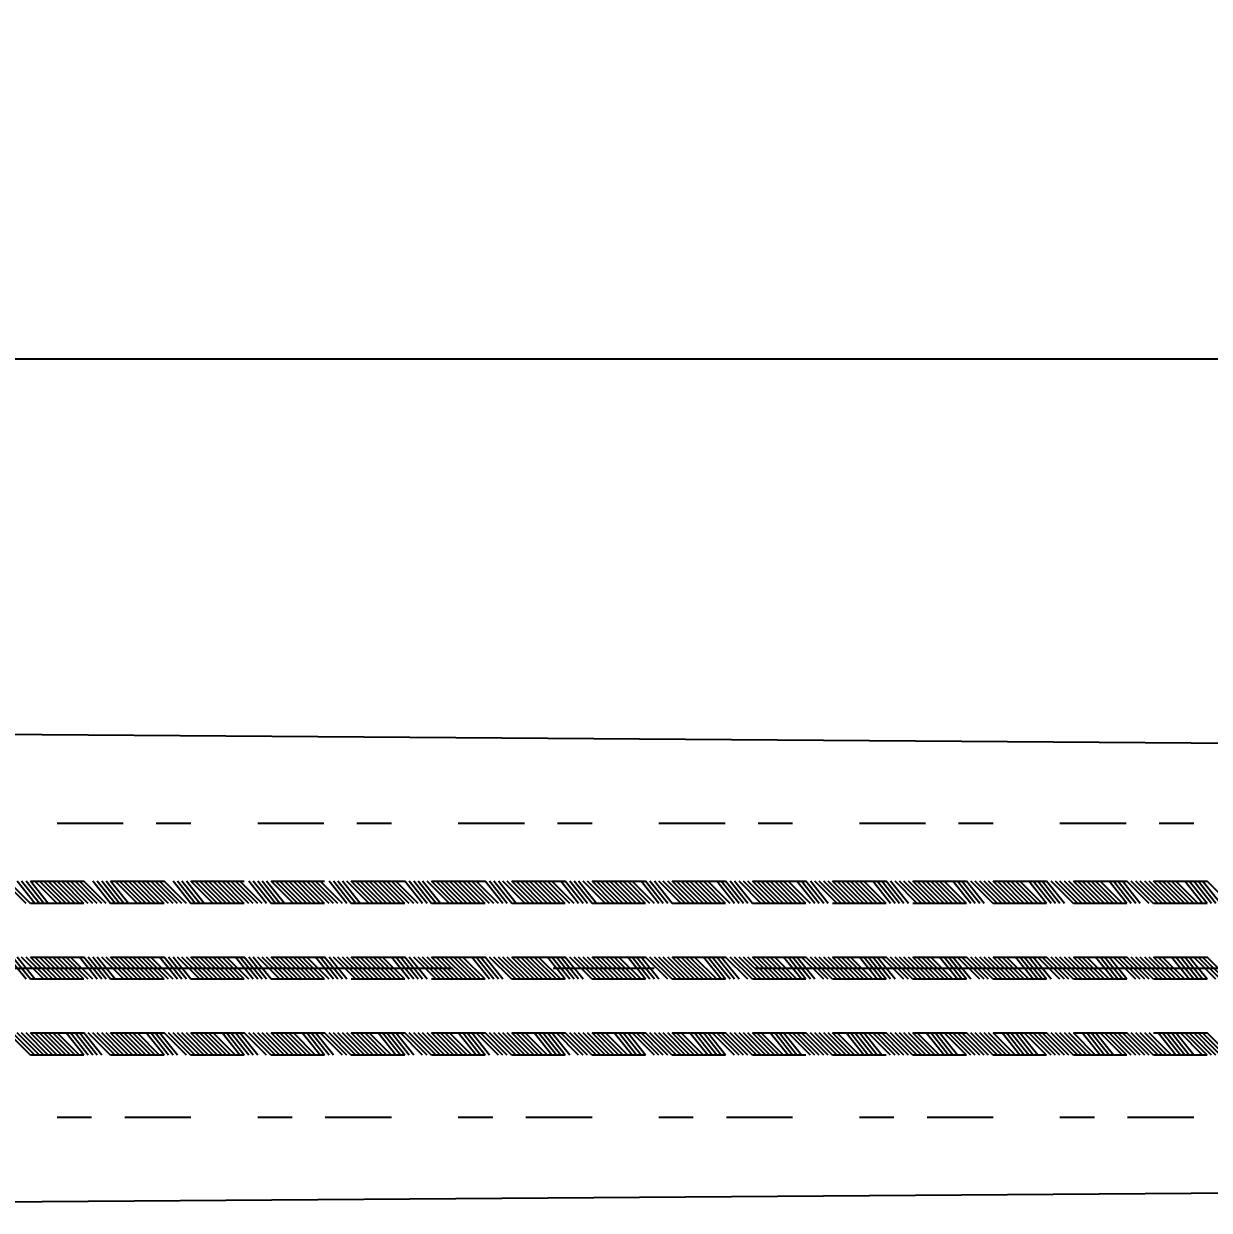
# Model space of a CAD drawing. Header units: millimetres. Extents: x 7018 to 13530, y 4187 to 5692.
# Drawn here: x 9940.31 to 9951.52, y 5208.81 to 5220.03 of the extents above; entities that cross this region are included whole.
import ezdxf

# ---------------------------------------------------------------- set-up
doc = ezdxf.new("R2010")
doc.units = ezdxf.units.MM
doc.linetypes.add('CENTER2', pattern=[28.575, 19.05, -3.175, 3.175, -3.175])
doc.linetypes.add('HIDDEN2', pattern=[0.1875, 0.125, -0.0625])
for name, color, linetype in [('Center Line', 2, 'CENTER2'), ('Dimension', 3, 'Continuous'), ('Hidden Line', 1, 'HIDDEN2')]:
    doc.layers.add(name, color=color, linetype=linetype)
doc.styles.get("Standard").update_dxf_attribs({"font": 'arial.ttf'})
doc.dimstyles.new('Standard$0', dxfattribs={"dimtxt": 2.3, "dimasz": 2, "dimexe": 1, "dimexo": 1, "dimgap": 1, "dimtad": 1, "dimdec": 1, "dimzin": 0, "dimdsep": 46, "dimtxsty": 'Standard', "dimcen": 0, "dimclrd": 4, "dimclre": 4, "dimclrt": 4, "dimadec": 1, "dimazin": 0, "dimtfac": 1, "dimtdec": 1, "dimtofl": 0, "dimtmove": 0, "dimatfit": 0, "dimfxl": 1, "dimtfillclr": 256, "dimtolj": 1, "dimtzin": 0, "dimlwd": -1, "dimlwe": -1, "dimarcsym": 1})

# ---------------------------------------------------------------- blocks, each defined once
blk = doc.blocks.new('*D2069')
at = {"layer": 'Defpoints', "color": 0, "transparency": 16777216}
for p in [(10077.711, 5216.858), (9928.786, 5213.351), (10077.711, 5213.351)]:
    blk.add_point(p, dxfattribs=at)
at = {"layer": 'Dimension', "color": 3, "transparency": 16777216}
for p, q in [((9928.786, 5213.601), (9928.786, 5217.108)), ((10077.711, 5213.601), (10077.711, 5217.108)), ((9930.786, 5216.858), (10075.711, 5216.858))]:
    blk.add_line(p, q, dxfattribs=at)
for points in [[(9930.786, 5217.191), (9930.786, 5216.525), (9928.786, 5216.858)], [(10075.711, 5217.191), (10075.711, 5216.525), (10077.711, 5216.858)]]:
    blk.add_solid(points, dxfattribs=at)
at = {"layer": 'Dimension', "transparency": 16777216, "insert": (10003.478, 5218.385), "char_height": 2.5, "attachment_point": 5}
blk.add_mtext('\\A1;149±2', dxfattribs=at)

msp = doc.modelspace()

# ---------------------------------------------------------------- linework, layer by layer
for p, q in [((9964.089, 5213.134), (9928.751, 5213.386)), ((9928.751, 5208.81), (9964.089, 5209.062))]:
    msp.add_line(p, q)
for points in [[(9940.334, 5211.709), (9940.123, 5211.919)], [(9940.376, 5211.709), (9940.165, 5211.919)], [(9940.418, 5211.709), (9940.249, 5211.919)], [(9940.46, 5211.709), (9940.291, 5211.919)], [(9940.502, 5211.709), (9940.334, 5211.919)], [(9940.544, 5211.709), (9940.376, 5211.919)], [(9940.376, 5211.919), (9940.881, 5211.919)], [(9940.628, 5211.709), (9940.418, 5211.919)], [(9940.671, 5211.709), (9940.46, 5211.919)], [(9940.713, 5211.709), (9940.502, 5211.919)], [(9940.755, 5211.709), (9940.544, 5211.919)], [(9940.797, 5211.709), (9940.586, 5211.919)], [(9940.839, 5211.709), (9940.628, 5211.919)], [(9940.881, 5211.709), (9940.671, 5211.919)], [(9940.923, 5211.709), (9940.713, 5211.919)], [(9940.965, 5211.709), (9940.755, 5211.919)], [(9941.007, 5211.709), (9940.797, 5211.919)], [(9941.05, 5211.709), (9940.839, 5211.919)], [(9941.092, 5211.709), (9940.881, 5211.919)], [(9941.134, 5211.709), (9940.965, 5211.919)], [(9941.176, 5211.709), (9941.007, 5211.919)], [(9941.218, 5211.709), (9941.05, 5211.919)], [(9941.26, 5211.709), (9941.092, 5211.919)], [(9941.302, 5211.709), (9941.134, 5211.919)], [(9941.134, 5211.919), (9941.639, 5211.919)], [(9941.387, 5211.709), (9941.176, 5211.919)], [(9941.429, 5211.709), (9941.218, 5211.919)], [(9941.471, 5211.709), (9941.26, 5211.919)], [(9941.513, 5211.709), (9941.302, 5211.919)], [(9941.555, 5211.709), (9941.344, 5211.919)], [(9941.597, 5211.709), (9941.387, 5211.919)], [(9941.639, 5211.709), (9941.429, 5211.919)], [(9941.681, 5211.709), (9941.471, 5211.919)], [(9941.724, 5211.709), (9941.513, 5211.919)], [(9941.766, 5211.709), (9941.555, 5211.919)], [(9941.808, 5211.709), (9941.597, 5211.919)], [(9941.85, 5211.709), (9941.639, 5211.919)], [(9941.892, 5211.709), (9941.724, 5211.919)], [(9941.934, 5211.709), (9941.766, 5211.919)], [(9941.976, 5211.709), (9941.808, 5211.919)], [(9942.018, 5211.709), (9941.85, 5211.919)], [(9942.103, 5211.709), (9941.892, 5211.919)], [(9941.892, 5211.919), (9942.397, 5211.919)], [(9942.145, 5211.709), (9941.934, 5211.919)], [(9942.187, 5211.709), (9941.976, 5211.919)], [(9942.229, 5211.709), (9942.018, 5211.919)], [(9942.271, 5211.709), (9942.06, 5211.919)], [(9942.313, 5211.709), (9942.103, 5211.919)], [(9942.355, 5211.709), (9942.145, 5211.919)], [(9942.397, 5211.709), (9942.187, 5211.919)], [(9942.44, 5211.709), (9942.229, 5211.919)], [(9942.482, 5211.709), (9942.271, 5211.919)], [(9942.524, 5211.709), (9942.313, 5211.919)], [(9942.566, 5211.709), (9942.355, 5211.919)], [(9942.608, 5211.709), (9942.44, 5211.919)], [(9942.65, 5211.709), (9942.482, 5211.919)], [(9942.692, 5211.709), (9942.524, 5211.919)], [(9942.734, 5211.709), (9942.566, 5211.919)], [(9942.777, 5211.709), (9942.608, 5211.919)], [(9942.861, 5211.709), (9942.65, 5211.919)], [(9942.65, 5211.919), (9943.156, 5211.919)], [(9942.903, 5211.709), (9942.692, 5211.919)], [(9942.945, 5211.709), (9942.734, 5211.919)], [(9942.987, 5211.709), (9942.777, 5211.919)], [(9943.029, 5211.709), (9942.819, 5211.919)], [(9943.071, 5211.709), (9942.861, 5211.919)], [(9943.113, 5211.709), (9942.903, 5211.919)], [(9943.156, 5211.709), (9942.945, 5211.919)], [(9943.198, 5211.709), (9942.987, 5211.919)], [(9943.24, 5211.709), (9943.029, 5211.919)], [(9943.282, 5211.709), (9943.071, 5211.919)], [(9943.324, 5211.709), (9943.113, 5211.919)], [(9943.366, 5211.709), (9943.198, 5211.919)], [(9943.408, 5211.709), (9943.24, 5211.919)], [(9943.45, 5211.709), (9943.282, 5211.919)], [(9943.493, 5211.709), (9943.324, 5211.919)], [(9943.577, 5211.709), (9943.366, 5211.919)], [(9943.619, 5211.709), (9943.408, 5211.919)], [(9943.408, 5211.919), (9943.914, 5211.919)], [(9943.661, 5211.709), (9943.45, 5211.919)], [(9943.703, 5211.709), (9943.493, 5211.919)], [(9943.745, 5211.709), (9943.535, 5211.919)], [(9943.787, 5211.709), (9943.577, 5211.919)], [(9943.83, 5211.709), (9943.619, 5211.919)], [(9943.872, 5211.709), (9943.661, 5211.919)], [(9943.914, 5211.709), (9943.703, 5211.919)], [(9943.956, 5211.709), (9943.745, 5211.919)], [(9943.998, 5211.709), (9943.787, 5211.919)], [(9944.04, 5211.709), (9943.83, 5211.919)], [(9944.082, 5211.709), (9943.914, 5211.919)], [(9944.124, 5211.709), (9943.956, 5211.919)], [(9944.166, 5211.709), (9943.998, 5211.919)], [(9944.209, 5211.709), (9944.04, 5211.919)], [(9944.251, 5211.709), (9944.082, 5211.919)], [(9944.335, 5211.709), (9944.124, 5211.919)], [(9944.377, 5211.709), (9944.166, 5211.919)], [(9944.166, 5211.919), (9944.672, 5211.919)], [(9944.419, 5211.709), (9944.209, 5211.919)], [(9944.461, 5211.709), (9944.251, 5211.919)], [(9944.503, 5211.709), (9944.293, 5211.919)], [(9944.546, 5211.709), (9944.335, 5211.919)], [(9944.588, 5211.709), (9944.377, 5211.919)], [(9944.63, 5211.709), (9944.419, 5211.919)], [(9944.672, 5211.709), (9944.461, 5211.919)], [(9944.714, 5211.709), (9944.503, 5211.919)], [(9944.756, 5211.709), (9944.546, 5211.919)], [(9944.798, 5211.709), (9944.588, 5211.919)], [(9944.84, 5211.709), (9944.672, 5211.919)], [(9944.882, 5211.709), (9944.714, 5211.919)], [(9944.925, 5211.709), (9944.756, 5211.919)], [(9944.967, 5211.709), (9944.798, 5211.919)], [(9945.051, 5211.709), (9944.84, 5211.919)], [(9945.093, 5211.709), (9944.882, 5211.919)], [(9945.135, 5211.709), (9944.925, 5211.919)], [(9944.925, 5211.919), (9945.43, 5211.919)], [(9945.177, 5211.709), (9944.967, 5211.919)], [(9945.219, 5211.709), (9945.009, 5211.919)], [(9945.262, 5211.709), (9945.051, 5211.919)], [(9945.304, 5211.709), (9945.093, 5211.919)], [(9945.346, 5211.709), (9945.135, 5211.919)], [(9945.388, 5211.709), (9945.177, 5211.919)], [(9945.43, 5211.709), (9945.219, 5211.919)], [(9945.472, 5211.709), (9945.262, 5211.919)], [(9945.514, 5211.709), (9945.304, 5211.919)], [(9945.556, 5211.709), (9945.388, 5211.919)], [(9945.599, 5211.709), (9945.43, 5211.919)], [(9945.641, 5211.709), (9945.472, 5211.919)], [(9945.683, 5211.709), (9945.514, 5211.919)], [(9945.725, 5211.709), (9945.556, 5211.919)], [(9945.809, 5211.709), (9945.599, 5211.919)], [(9945.851, 5211.709), (9945.641, 5211.919)], [(9945.893, 5211.709), (9945.683, 5211.919)], [(9945.683, 5211.919), (9946.188, 5211.919)], [(9945.935, 5211.709), (9945.725, 5211.919)], [(9945.978, 5211.709), (9945.767, 5211.919)], [(9946.02, 5211.709), (9945.809, 5211.919)], [(9946.062, 5211.709), (9945.851, 5211.919)], [(9946.104, 5211.709), (9945.893, 5211.919)], [(9946.146, 5211.709), (9945.935, 5211.919)], [(9946.188, 5211.709), (9945.978, 5211.919)], [(9946.23, 5211.709), (9946.02, 5211.919)], [(9946.272, 5211.709), (9946.062, 5211.919)], [(9946.315, 5211.709), (9946.146, 5211.919)], [(9946.357, 5211.709), (9946.188, 5211.919)], [(9946.399, 5211.709), (9946.23, 5211.919)], [(9946.441, 5211.709), (9946.272, 5211.919)], [(9946.525, 5211.709), (9946.315, 5211.919)], [(9946.567, 5211.709), (9946.357, 5211.919)], [(9946.609, 5211.709), (9946.399, 5211.919)], [(9946.652, 5211.709), (9946.441, 5211.919)], [(9946.441, 5211.919), (9946.946, 5211.919)], [(9946.694, 5211.709), (9946.483, 5211.919)], [(9946.736, 5211.709), (9946.525, 5211.919)], [(9946.778, 5211.709), (9946.567, 5211.919)], [(9946.82, 5211.709), (9946.609, 5211.919)], [(9946.862, 5211.709), (9946.652, 5211.919)], [(9946.904, 5211.709), (9946.694, 5211.919)], [(9946.946, 5211.709), (9946.736, 5211.919)], [(9946.988, 5211.709), (9946.778, 5211.919)], [(9947.031, 5211.709), (9946.862, 5211.919)], [(9947.073, 5211.709), (9946.904, 5211.919)], [(9947.115, 5211.709), (9946.946, 5211.919)], [(9947.157, 5211.709), (9946.988, 5211.919)], [(9947.199, 5211.709), (9947.031, 5211.919)], [(9947.283, 5211.709), (9947.073, 5211.919)], [(9947.325, 5211.709), (9947.115, 5211.919)], [(9947.368, 5211.709), (9947.157, 5211.919)], [(9947.41, 5211.709), (9947.199, 5211.919)], [(9947.199, 5211.919), (9947.704, 5211.919)], [(9947.452, 5211.709), (9947.241, 5211.919)], [(9947.494, 5211.709), (9947.283, 5211.919)], [(9947.536, 5211.709), (9947.325, 5211.919)], [(9947.578, 5211.709), (9947.368, 5211.919)], [(9947.62, 5211.709), (9947.41, 5211.919)], [(9947.662, 5211.709), (9947.452, 5211.919)], [(9947.704, 5211.709), (9947.494, 5211.919)], [(9947.747, 5211.709), (9947.536, 5211.919)], [(9947.789, 5211.709), (9947.62, 5211.919)], [(9947.831, 5211.709), (9947.662, 5211.919)], [(9947.873, 5211.709), (9947.704, 5211.919)], [(9947.915, 5211.709), (9947.747, 5211.919)], [(9947.999, 5211.709), (9947.789, 5211.919)], [(9948.041, 5211.709), (9947.831, 5211.919)], [(9948.084, 5211.709), (9947.873, 5211.919)], [(9948.126, 5211.709), (9947.915, 5211.919)], [(9948.168, 5211.709), (9947.957, 5211.919)], [(9947.957, 5211.919), (9948.463, 5211.919)], [(9948.21, 5211.709), (9947.999, 5211.919)], [(9948.252, 5211.709), (9948.041, 5211.919)], [(9948.294, 5211.709), (9948.084, 5211.919)], [(9948.336, 5211.709), (9948.126, 5211.919)], [(9948.378, 5211.709), (9948.168, 5211.919)], [(9948.421, 5211.709), (9948.21, 5211.919)], [(9948.463, 5211.709), (9948.252, 5211.919)], [(9948.505, 5211.709), (9948.336, 5211.919)], [(9948.547, 5211.709), (9948.378, 5211.919)], [(9948.589, 5211.709), (9948.421, 5211.919)], [(9948.631, 5211.709), (9948.463, 5211.919)], [(9948.673, 5211.709), (9948.505, 5211.919)], [(9948.757, 5211.709), (9948.547, 5211.919)], [(9948.8, 5211.709), (9948.589, 5211.919)], [(9948.842, 5211.709), (9948.631, 5211.919)], [(9948.884, 5211.709), (9948.673, 5211.919)], [(9948.926, 5211.709), (9948.715, 5211.919)], [(9948.715, 5211.919), (9949.221, 5211.919)], [(9948.968, 5211.709), (9948.757, 5211.919)], [(9949.01, 5211.709), (9948.8, 5211.919)], [(9949.052, 5211.709), (9948.842, 5211.919)], [(9949.094, 5211.709), (9948.884, 5211.919)], [(9949.137, 5211.709), (9948.926, 5211.919)], [(9949.179, 5211.709), (9948.968, 5211.919)], [(9949.221, 5211.709), (9949.01, 5211.919)], [(9949.263, 5211.709), (9949.094, 5211.919)], [(9949.305, 5211.709), (9949.137, 5211.919)], [(9949.347, 5211.709), (9949.179, 5211.919)], [(9949.389, 5211.709), (9949.221, 5211.919)], [(9949.474, 5211.709), (9949.263, 5211.919)], [(9949.516, 5211.709), (9949.305, 5211.919)], [(9949.558, 5211.709), (9949.347, 5211.919)], [(9949.6, 5211.709), (9949.389, 5211.919)], [(9949.642, 5211.709), (9949.431, 5211.919)], [(9949.684, 5211.709), (9949.474, 5211.919)], [(9949.474, 5211.919), (9949.979, 5211.919)], [(9949.726, 5211.709), (9949.516, 5211.919)], [(9949.768, 5211.709), (9949.558, 5211.919)], [(9949.81, 5211.709), (9949.6, 5211.919)], [(9949.853, 5211.709), (9949.642, 5211.919)], [(9949.895, 5211.709), (9949.684, 5211.919)], [(9949.937, 5211.709), (9949.726, 5211.919)], [(9949.979, 5211.709), (9949.81, 5211.919)], [(9950.021, 5211.709), (9949.853, 5211.919)], [(9950.063, 5211.709), (9949.895, 5211.919)], [(9950.105, 5211.709), (9949.937, 5211.919)], [(9950.147, 5211.709), (9949.979, 5211.919)], [(9950.232, 5211.709), (9950.021, 5211.919)], [(9950.274, 5211.709), (9950.063, 5211.919)], [(9950.316, 5211.709), (9950.105, 5211.919)], [(9950.358, 5211.709), (9950.147, 5211.919)], [(9950.4, 5211.709), (9950.19, 5211.919)], [(9950.442, 5211.709), (9950.232, 5211.919)], [(9950.232, 5211.919), (9950.737, 5211.919)], [(9950.484, 5211.709), (9950.274, 5211.919)], [(9950.527, 5211.709), (9950.316, 5211.919)], [(9950.569, 5211.709), (9950.358, 5211.919)], [(9950.611, 5211.709), (9950.4, 5211.919)], [(9950.653, 5211.709), (9950.442, 5211.919)], [(9950.695, 5211.709), (9950.484, 5211.919)], [(9950.737, 5211.709), (9950.569, 5211.919)], [(9950.779, 5211.709), (9950.611, 5211.919)], [(9950.821, 5211.709), (9950.653, 5211.919)], [(9950.863, 5211.709), (9950.695, 5211.919)], [(9950.948, 5211.709), (9950.737, 5211.919)], [(9950.99, 5211.709), (9950.779, 5211.919)], [(9951.032, 5211.709), (9950.821, 5211.919)], [(9951.074, 5211.709), (9950.863, 5211.919)], [(9951.116, 5211.709), (9950.906, 5211.919)], [(9951.158, 5211.709), (9950.948, 5211.919)], [(9951.2, 5211.709), (9950.99, 5211.919)], [(9950.99, 5211.919), (9951.495, 5211.919)], [(9951.243, 5211.709), (9951.032, 5211.919)], [(9951.285, 5211.709), (9951.074, 5211.919)], [(9951.327, 5211.709), (9951.116, 5211.919)], [(9951.369, 5211.709), (9951.158, 5211.919)], [(9951.411, 5211.709), (9951.2, 5211.919)], [(9951.453, 5211.709), (9951.285, 5211.919)], [(9951.495, 5211.709), (9951.327, 5211.919)], [(9951.537, 5211.709), (9951.369, 5211.919)], [(9951.579, 5211.709), (9951.411, 5211.919)], [(9951.622, 5211.709), (9951.453, 5211.919)], [(9951.706, 5211.709), (9951.495, 5211.919)], [(9940.881, 5211.709), (9940.376, 5211.709)], [(9941.639, 5211.709), (9941.134, 5211.709)], [(9942.397, 5211.709), (9941.892, 5211.709)], [(9943.156, 5211.709), (9942.65, 5211.709)], [(9943.914, 5211.709), (9943.408, 5211.709)], [(9944.672, 5211.709), (9944.166, 5211.709)], [(9945.43, 5211.709), (9944.925, 5211.709)], [(9946.188, 5211.709), (9945.683, 5211.709)], [(9946.946, 5211.709), (9946.441, 5211.709)], [(9947.704, 5211.709), (9947.199, 5211.709)], [(9948.463, 5211.709), (9947.957, 5211.709)], [(9949.221, 5211.709), (9948.715, 5211.709)], [(9949.979, 5211.709), (9949.474, 5211.709)], [(9950.737, 5211.709), (9950.232, 5211.709)], [(9951.495, 5211.709), (9950.99, 5211.709)], [(9940.334, 5210.993), (9940.165, 5211.203)], [(9940.376, 5210.993), (9940.207, 5211.203)], [(9940.418, 5210.993), (9940.249, 5211.203)], [(9940.502, 5210.993), (9940.291, 5211.203)], [(9940.544, 5210.993), (9940.334, 5211.203)], [(9940.586, 5210.993), (9940.376, 5211.203)], [(9940.376, 5211.203), (9940.881, 5211.203)], [(9940.628, 5210.993), (9940.418, 5211.203)], [(9940.671, 5210.993), (9940.46, 5211.203)], [(9940.713, 5210.993), (9940.502, 5211.203)], [(9940.755, 5210.993), (9940.544, 5211.203)], [(9940.797, 5210.993), (9940.586, 5211.203)], [(9940.839, 5210.993), (9940.628, 5211.203)], [(9940.881, 5210.993), (9940.671, 5211.203)], [(9940.923, 5210.993), (9940.713, 5211.203)], [(9940.965, 5210.993), (9940.755, 5211.203)], [(9941.007, 5210.993), (9940.839, 5211.203)], [(9941.05, 5210.993), (9940.881, 5211.203)], [(9941.092, 5210.993), (9940.923, 5211.203)], [(9941.134, 5210.993), (9940.965, 5211.203)], [(9941.176, 5210.993), (9941.007, 5211.203)], [(9941.26, 5210.993), (9941.05, 5211.203)], [(9941.302, 5210.993), (9941.092, 5211.203)], [(9941.344, 5210.993), (9941.134, 5211.203)], [(9941.134, 5211.203), (9941.639, 5211.203)], [(9941.387, 5210.993), (9941.176, 5211.203)], [(9941.429, 5210.993), (9941.218, 5211.203)], [(9941.471, 5210.993), (9941.26, 5211.203)], [(9941.513, 5210.993), (9941.302, 5211.203)], [(9941.555, 5210.993), (9941.344, 5211.203)], [(9941.597, 5210.993), (9941.387, 5211.203)], [(9941.639, 5210.993), (9941.429, 5211.203)], [(9941.681, 5210.993), (9941.471, 5211.203)], [(9941.724, 5210.993), (9941.513, 5211.203)], [(9941.766, 5210.993), (9941.597, 5211.203)], [(9941.808, 5210.993), (9941.639, 5211.203)], [(9941.85, 5210.993), (9941.681, 5211.203)], [(9941.892, 5210.993), (9941.724, 5211.203)], [(9941.976, 5210.993), (9941.766, 5211.203)], [(9942.018, 5210.993), (9941.808, 5211.203)], [(9942.06, 5210.993), (9941.85, 5211.203)], [(9942.103, 5210.993), (9941.892, 5211.203)], [(9941.892, 5211.203), (9942.397, 5211.203)], [(9942.145, 5210.993), (9941.934, 5211.203)], [(9942.187, 5210.993), (9941.976, 5211.203)], [(9942.229, 5210.993), (9942.018, 5211.203)], [(9942.271, 5210.993), (9942.06, 5211.203)], [(9942.313, 5210.993), (9942.103, 5211.203)], [(9942.355, 5210.993), (9942.145, 5211.203)], [(9942.397, 5210.993), (9942.187, 5211.203)], [(9942.44, 5210.993), (9942.229, 5211.203)], [(9942.482, 5210.993), (9942.313, 5211.203)], [(9942.524, 5210.993), (9942.355, 5211.203)], [(9942.566, 5210.993), (9942.397, 5211.203)], [(9942.608, 5210.993), (9942.44, 5211.203)], [(9942.65, 5210.993), (9942.482, 5211.203)], [(9942.734, 5210.993), (9942.524, 5211.203)], [(9942.777, 5210.993), (9942.566, 5211.203)], [(9942.819, 5210.993), (9942.608, 5211.203)], [(9942.861, 5210.993), (9942.65, 5211.203)], [(9942.65, 5211.203), (9943.156, 5211.203)], [(9942.903, 5210.993), (9942.692, 5211.203)], [(9942.945, 5210.993), (9942.734, 5211.203)], [(9942.987, 5210.993), (9942.777, 5211.203)], [(9943.029, 5210.993), (9942.819, 5211.203)], [(9943.071, 5210.993), (9942.861, 5211.203)], [(9943.113, 5210.993), (9942.903, 5211.203)], [(9943.156, 5210.993), (9942.945, 5211.203)], [(9943.198, 5210.993), (9942.987, 5211.203)], [(9943.24, 5210.993), (9943.071, 5211.203)], [(9943.282, 5210.993), (9943.113, 5211.203)], [(9943.324, 5210.993), (9943.156, 5211.203)], [(9943.366, 5210.993), (9943.198, 5211.203)], [(9943.45, 5210.993), (9943.24, 5211.203)], [(9943.493, 5210.993), (9943.282, 5211.203)], [(9943.535, 5210.993), (9943.324, 5211.203)], [(9943.577, 5210.993), (9943.366, 5211.203)], [(9943.619, 5210.993), (9943.408, 5211.203)], [(9943.408, 5211.203), (9943.914, 5211.203)], [(9943.661, 5210.993), (9943.45, 5211.203)], [(9943.703, 5210.993), (9943.493, 5211.203)], [(9943.745, 5210.993), (9943.535, 5211.203)], [(9943.787, 5210.993), (9943.577, 5211.203)], [(9943.83, 5210.993), (9943.619, 5211.203)], [(9943.872, 5210.993), (9943.661, 5211.203)], [(9943.914, 5210.993), (9943.703, 5211.203)], [(9943.956, 5210.993), (9943.787, 5211.203)], [(9943.998, 5210.993), (9943.83, 5211.203)], [(9944.04, 5210.993), (9943.872, 5211.203)], [(9944.082, 5210.993), (9943.914, 5211.203)], [(9944.124, 5210.993), (9943.956, 5211.203)], [(9944.209, 5210.993), (9943.998, 5211.203)], [(9944.251, 5210.993), (9944.04, 5211.203)], [(9944.293, 5210.993), (9944.082, 5211.203)], [(9944.335, 5210.993), (9944.124, 5211.203)], [(9944.377, 5210.993), (9944.166, 5211.203)], [(9944.166, 5211.203), (9944.672, 5211.203)], [(9944.419, 5210.993), (9944.209, 5211.203)], [(9944.461, 5210.993), (9944.251, 5211.203)], [(9944.503, 5210.993), (9944.293, 5211.203)], [(9944.546, 5210.993), (9944.335, 5211.203)], [(9944.588, 5210.993), (9944.377, 5211.203)], [(9944.63, 5210.993), (9944.419, 5211.203)], [(9944.672, 5210.993), (9944.461, 5211.203)], [(9944.714, 5210.993), (9944.546, 5211.203)], [(9944.756, 5210.993), (9944.588, 5211.203)], [(9944.798, 5210.993), (9944.63, 5211.203)], [(9944.84, 5210.993), (9944.672, 5211.203)], [(9944.925, 5210.993), (9944.714, 5211.203)], [(9944.967, 5210.993), (9944.756, 5211.203)], [(9945.009, 5210.993), (9944.798, 5211.203)], [(9945.051, 5210.993), (9944.84, 5211.203)], [(9945.093, 5210.993), (9944.882, 5211.203)], [(9945.135, 5210.993), (9944.925, 5211.203)], [(9944.925, 5211.203), (9945.43, 5211.203)], [(9945.177, 5210.993), (9944.967, 5211.203)], [(9945.219, 5210.993), (9945.009, 5211.203)], [(9945.262, 5210.993), (9945.051, 5211.203)], [(9945.304, 5210.993), (9945.093, 5211.203)], [(9945.346, 5210.993), (9945.135, 5211.203)], [(9945.388, 5210.993), (9945.177, 5211.203)], [(9945.43, 5210.993), (9945.262, 5211.203)], [(9945.472, 5210.993), (9945.304, 5211.203)], [(9945.514, 5210.993), (9945.346, 5211.203)], [(9945.556, 5210.993), (9945.388, 5211.203)], [(9945.599, 5210.993), (9945.43, 5211.203)], [(9945.683, 5210.993), (9945.472, 5211.203)], [(9945.725, 5210.993), (9945.514, 5211.203)], [(9945.767, 5210.993), (9945.556, 5211.203)], [(9945.809, 5210.993), (9945.599, 5211.203)], [(9945.851, 5210.993), (9945.641, 5211.203)], [(9945.893, 5210.993), (9945.683, 5211.203)], [(9945.683, 5211.203), (9946.188, 5211.203)], [(9945.935, 5210.993), (9945.725, 5211.203)], [(9945.978, 5210.993), (9945.767, 5211.203)], [(9946.02, 5210.993), (9945.809, 5211.203)], [(9946.062, 5210.993), (9945.851, 5211.203)], [(9946.104, 5210.993), (9945.893, 5211.203)], [(9946.146, 5210.993), (9945.935, 5211.203)], [(9946.188, 5210.993), (9946.02, 5211.203)], [(9946.23, 5210.993), (9946.062, 5211.203)], [(9946.272, 5210.993), (9946.104, 5211.203)], [(9946.315, 5210.993), (9946.146, 5211.203)], [(9946.399, 5210.993), (9946.188, 5211.203)], [(9946.441, 5210.993), (9946.23, 5211.203)], [(9946.483, 5210.993), (9946.272, 5211.203)], [(9946.525, 5210.993), (9946.315, 5211.203)], [(9946.567, 5210.993), (9946.357, 5211.203)], [(9946.609, 5210.993), (9946.399, 5211.203)], [(9946.652, 5210.993), (9946.441, 5211.203)], [(9946.441, 5211.203), (9946.946, 5211.203)], [(9946.694, 5210.993), (9946.483, 5211.203)], [(9946.736, 5210.993), (9946.525, 5211.203)], [(9946.778, 5210.993), (9946.567, 5211.203)], [(9946.82, 5210.993), (9946.609, 5211.203)], [(9946.862, 5210.993), (9946.652, 5211.203)], [(9946.904, 5210.993), (9946.736, 5211.203)], [(9946.946, 5210.993), (9946.778, 5211.203)], [(9946.988, 5210.993), (9946.82, 5211.203)], [(9947.031, 5210.993), (9946.862, 5211.203)], [(9947.073, 5210.993), (9946.904, 5211.203)], [(9947.157, 5210.993), (9946.946, 5211.203)], [(9947.199, 5210.993), (9946.988, 5211.203)], [(9947.241, 5210.993), (9947.031, 5211.203)], [(9947.283, 5210.993), (9947.073, 5211.203)], [(9947.325, 5210.993), (9947.115, 5211.203)], [(9947.368, 5210.993), (9947.157, 5211.203)], [(9947.41, 5210.993), (9947.199, 5211.203)], [(9947.199, 5211.203), (9947.704, 5211.203)], [(9947.452, 5210.993), (9947.241, 5211.203)], [(9947.494, 5210.993), (9947.283, 5211.203)], [(9947.536, 5210.993), (9947.325, 5211.203)], [(9947.578, 5210.993), (9947.368, 5211.203)], [(9947.62, 5210.993), (9947.41, 5211.203)], [(9947.662, 5210.993), (9947.494, 5211.203)], [(9947.704, 5210.993), (9947.536, 5211.203)], [(9947.747, 5210.993), (9947.578, 5211.203)], [(9947.789, 5210.993), (9947.62, 5211.203)], [(9947.873, 5210.993), (9947.662, 5211.203)], [(9947.915, 5210.993), (9947.704, 5211.203)], [(9947.957, 5210.993), (9947.747, 5211.203)], [(9947.999, 5210.993), (9947.789, 5211.203)], [(9948.041, 5210.993), (9947.831, 5211.203)], [(9948.084, 5210.993), (9947.873, 5211.203)], [(9948.126, 5210.993), (9947.915, 5211.203)], [(9948.168, 5210.993), (9947.957, 5211.203)], [(9947.957, 5211.203), (9948.463, 5211.203)], [(9948.21, 5210.993), (9947.999, 5211.203)], [(9948.252, 5210.993), (9948.041, 5211.203)], [(9948.294, 5210.993), (9948.084, 5211.203)], [(9948.336, 5210.993), (9948.126, 5211.203)], [(9948.378, 5210.993), (9948.21, 5211.203)], [(9948.421, 5210.993), (9948.252, 5211.203)], [(9948.463, 5210.993), (9948.294, 5211.203)], [(9948.505, 5210.993), (9948.336, 5211.203)], [(9948.547, 5210.993), (9948.378, 5211.203)], [(9948.631, 5210.993), (9948.421, 5211.203)], [(9948.673, 5210.993), (9948.463, 5211.203)], [(9948.715, 5210.993), (9948.505, 5211.203)], [(9948.757, 5210.993), (9948.547, 5211.203)], [(9948.8, 5210.993), (9948.589, 5211.203)], [(9948.842, 5210.993), (9948.631, 5211.203)], [(9948.884, 5210.993), (9948.673, 5211.203)], [(9948.926, 5210.993), (9948.715, 5211.203)], [(9948.715, 5211.203), (9949.221, 5211.203)], [(9948.968, 5210.993), (9948.757, 5211.203)], [(9949.01, 5210.993), (9948.8, 5211.203)], [(9949.052, 5210.993), (9948.842, 5211.203)], [(9949.094, 5210.993), (9948.884, 5211.203)], [(9949.137, 5210.993), (9948.968, 5211.203)], [(9949.179, 5210.993), (9949.01, 5211.203)], [(9949.221, 5210.993), (9949.052, 5211.203)], [(9949.263, 5210.993), (9949.094, 5211.203)], [(9949.347, 5210.993), (9949.137, 5211.203)], [(9949.389, 5210.993), (9949.179, 5211.203)], [(9949.431, 5210.993), (9949.221, 5211.203)], [(9949.474, 5210.993), (9949.263, 5211.203)], [(9949.516, 5210.993), (9949.305, 5211.203)], [(9949.558, 5210.993), (9949.347, 5211.203)], [(9949.6, 5210.993), (9949.389, 5211.203)], [(9949.642, 5210.993), (9949.431, 5211.203)], [(9949.684, 5210.993), (9949.474, 5211.203)], [(9949.474, 5211.203), (9949.979, 5211.203)], [(9949.726, 5210.993), (9949.516, 5211.203)], [(9949.768, 5210.993), (9949.558, 5211.203)], [(9949.81, 5210.993), (9949.6, 5211.203)], [(9949.853, 5210.993), (9949.684, 5211.203)], [(9949.895, 5210.993), (9949.726, 5211.203)], [(9949.937, 5210.993), (9949.768, 5211.203)], [(9949.979, 5210.993), (9949.81, 5211.203)], [(9950.021, 5210.993), (9949.853, 5211.203)], [(9950.105, 5210.993), (9949.895, 5211.203)], [(9950.147, 5210.993), (9949.937, 5211.203)], [(9950.19, 5210.993), (9949.979, 5211.203)], [(9950.232, 5210.993), (9950.021, 5211.203)], [(9950.274, 5210.993), (9950.063, 5211.203)], [(9950.316, 5210.993), (9950.105, 5211.203)], [(9950.358, 5210.993), (9950.147, 5211.203)], [(9950.4, 5210.993), (9950.19, 5211.203)], [(9950.442, 5210.993), (9950.232, 5211.203)], [(9950.232, 5211.203), (9950.737, 5211.203)], [(9950.484, 5210.993), (9950.274, 5211.203)], [(9950.527, 5210.993), (9950.316, 5211.203)], [(9950.569, 5210.993), (9950.358, 5211.203)], [(9950.611, 5210.993), (9950.442, 5211.203)], [(9950.653, 5210.993), (9950.484, 5211.203)], [(9950.695, 5210.993), (9950.527, 5211.203)], [(9950.737, 5210.993), (9950.569, 5211.203)], [(9950.821, 5210.993), (9950.611, 5211.203)], [(9950.863, 5210.993), (9950.653, 5211.203)], [(9950.906, 5210.993), (9950.695, 5211.203)], [(9950.948, 5210.993), (9950.737, 5211.203)], [(9950.99, 5210.993), (9950.779, 5211.203)], [(9951.032, 5210.993), (9950.821, 5211.203)], [(9951.074, 5210.993), (9950.863, 5211.203)], [(9951.116, 5210.993), (9950.906, 5211.203)], [(9951.158, 5210.993), (9950.948, 5211.203)], [(9951.2, 5210.993), (9950.99, 5211.203)], [(9950.99, 5211.203), (9951.495, 5211.203)], [(9951.243, 5210.993), (9951.032, 5211.203)], [(9951.285, 5210.993), (9951.074, 5211.203)], [(9951.327, 5210.993), (9951.158, 5211.203)], [(9951.369, 5210.993), (9951.2, 5211.203)], [(9951.411, 5210.993), (9951.243, 5211.203)], [(9951.453, 5210.993), (9951.285, 5211.203)], [(9951.495, 5210.993), (9951.327, 5211.203)], [(9951.579, 5210.993), (9951.369, 5211.203)], [(9951.622, 5210.993), (9951.411, 5211.203)], [(9951.664, 5210.993), (9951.453, 5211.203)], [(9951.706, 5210.993), (9951.495, 5211.203)], [(9940.881, 5210.993), (9940.376, 5210.993)], [(9941.639, 5210.993), (9941.134, 5210.993)], [(9942.397, 5210.993), (9941.892, 5210.993)], [(9943.156, 5210.993), (9942.65, 5210.993)], [(9943.914, 5210.993), (9943.408, 5210.993)], [(9944.672, 5210.993), (9944.166, 5210.993)], [(9945.43, 5210.993), (9944.925, 5210.993)], [(9946.188, 5210.993), (9945.683, 5210.993)], [(9946.946, 5210.993), (9946.441, 5210.993)], [(9947.704, 5210.993), (9947.199, 5210.993)], [(9948.463, 5210.993), (9947.957, 5210.993)], [(9949.221, 5210.993), (9948.715, 5210.993)], [(9949.979, 5210.993), (9949.474, 5210.993)], [(9950.737, 5210.993), (9950.232, 5210.993)], [(9951.495, 5210.993), (9950.99, 5210.993)], [(9940.376, 5210.277), (9940.165, 5210.487)], [(9940.418, 5210.277), (9940.207, 5210.487)], [(9940.46, 5210.277), (9940.249, 5210.487)], [(9940.502, 5210.277), (9940.291, 5210.487)], [(9940.544, 5210.277), (9940.334, 5210.487)], [(9940.586, 5210.277), (9940.376, 5210.487)], [(9940.376, 5210.487), (9940.881, 5210.487)], [(9940.628, 5210.277), (9940.418, 5210.487)], [(9940.671, 5210.277), (9940.46, 5210.487)], [(9940.713, 5210.277), (9940.502, 5210.487)], [(9940.755, 5210.277), (9940.544, 5210.487)], [(9940.797, 5210.277), (9940.586, 5210.487)], [(9940.839, 5210.277), (9940.628, 5210.487)], [(9940.881, 5210.277), (9940.713, 5210.487)], [(9940.923, 5210.277), (9940.755, 5210.487)], [(9940.965, 5210.277), (9940.797, 5210.487)], [(9941.007, 5210.277), (9940.839, 5210.487)], [(9941.05, 5210.277), (9940.881, 5210.487)], [(9941.134, 5210.277), (9940.923, 5210.487)], [(9941.176, 5210.277), (9940.965, 5210.487)], [(9941.218, 5210.277), (9941.007, 5210.487)], [(9941.26, 5210.277), (9941.05, 5210.487)], [(9941.302, 5210.277), (9941.092, 5210.487)], [(9941.344, 5210.277), (9941.134, 5210.487)], [(9941.134, 5210.487), (9941.639, 5210.487)], [(9941.387, 5210.277), (9941.176, 5210.487)], [(9941.429, 5210.277), (9941.218, 5210.487)], [(9941.471, 5210.277), (9941.26, 5210.487)], [(9941.513, 5210.277), (9941.302, 5210.487)], [(9941.555, 5210.277), (9941.344, 5210.487)], [(9941.597, 5210.277), (9941.387, 5210.487)], [(9941.639, 5210.277), (9941.471, 5210.487)], [(9941.681, 5210.277), (9941.513, 5210.487)], [(9941.724, 5210.277), (9941.555, 5210.487)], [(9941.766, 5210.277), (9941.597, 5210.487)], [(9941.85, 5210.277), (9941.639, 5210.487)], [(9941.892, 5210.277), (9941.681, 5210.487)], [(9941.934, 5210.277), (9941.724, 5210.487)], [(9941.976, 5210.277), (9941.766, 5210.487)], [(9942.018, 5210.277), (9941.808, 5210.487)], [(9942.06, 5210.277), (9941.85, 5210.487)], [(9942.103, 5210.277), (9941.892, 5210.487)], [(9941.892, 5210.487), (9942.397, 5210.487)], [(9942.145, 5210.277), (9941.934, 5210.487)], [(9942.187, 5210.277), (9941.976, 5210.487)], [(9942.229, 5210.277), (9942.018, 5210.487)], [(9942.271, 5210.277), (9942.06, 5210.487)], [(9942.313, 5210.277), (9942.103, 5210.487)], [(9942.355, 5210.277), (9942.187, 5210.487)], [(9942.397, 5210.277), (9942.229, 5210.487)], [(9942.44, 5210.277), (9942.271, 5210.487)], [(9942.482, 5210.277), (9942.313, 5210.487)], [(9942.524, 5210.277), (9942.355, 5210.487)], [(9942.608, 5210.277), (9942.397, 5210.487)], [(9942.65, 5210.277), (9942.44, 5210.487)], [(9942.692, 5210.277), (9942.482, 5210.487)], [(9942.734, 5210.277), (9942.524, 5210.487)], [(9942.777, 5210.277), (9942.566, 5210.487)], [(9942.819, 5210.277), (9942.608, 5210.487)], [(9942.861, 5210.277), (9942.65, 5210.487)], [(9942.65, 5210.487), (9943.156, 5210.487)], [(9942.903, 5210.277), (9942.692, 5210.487)], [(9942.945, 5210.277), (9942.734, 5210.487)], [(9942.987, 5210.277), (9942.777, 5210.487)], [(9943.029, 5210.277), (9942.819, 5210.487)], [(9943.071, 5210.277), (9942.861, 5210.487)], [(9943.113, 5210.277), (9942.945, 5210.487)], [(9943.156, 5210.277), (9942.987, 5210.487)], [(9943.198, 5210.277), (9943.029, 5210.487)], [(9943.24, 5210.277), (9943.071, 5210.487)], [(9943.324, 5210.277), (9943.113, 5210.487)], [(9943.366, 5210.277), (9943.156, 5210.487)], [(9943.408, 5210.277), (9943.198, 5210.487)], [(9943.45, 5210.277), (9943.24, 5210.487)], [(9943.493, 5210.277), (9943.282, 5210.487)], [(9943.535, 5210.277), (9943.324, 5210.487)], [(9943.577, 5210.277), (9943.366, 5210.487)], [(9943.619, 5210.277), (9943.408, 5210.487)], [(9943.408, 5210.487), (9943.914, 5210.487)], [(9943.661, 5210.277), (9943.45, 5210.487)], [(9943.703, 5210.277), (9943.493, 5210.487)], [(9943.745, 5210.277), (9943.535, 5210.487)], [(9943.787, 5210.277), (9943.577, 5210.487)], [(9943.83, 5210.277), (9943.661, 5210.487)], [(9943.872, 5210.277), (9943.703, 5210.487)], [(9943.914, 5210.277), (9943.745, 5210.487)], [(9943.956, 5210.277), (9943.787, 5210.487)], [(9943.998, 5210.277), (9943.83, 5210.487)], [(9944.082, 5210.277), (9943.872, 5210.487)], [(9944.124, 5210.277), (9943.914, 5210.487)], [(9944.166, 5210.277), (9943.956, 5210.487)], [(9944.209, 5210.277), (9943.998, 5210.487)], [(9944.251, 5210.277), (9944.04, 5210.487)], [(9944.293, 5210.277), (9944.082, 5210.487)], [(9944.335, 5210.277), (9944.124, 5210.487)], [(9944.377, 5210.277), (9944.166, 5210.487)], [(9944.166, 5210.487), (9944.672, 5210.487)], [(9944.419, 5210.277), (9944.209, 5210.487)], [(9944.461, 5210.277), (9944.251, 5210.487)], [(9944.503, 5210.277), (9944.293, 5210.487)], [(9944.546, 5210.277), (9944.335, 5210.487)], [(9944.588, 5210.277), (9944.419, 5210.487)], [(9944.63, 5210.277), (9944.461, 5210.487)], [(9944.672, 5210.277), (9944.503, 5210.487)], [(9944.714, 5210.277), (9944.546, 5210.487)], [(9944.798, 5210.277), (9944.588, 5210.487)], [(9944.84, 5210.277), (9944.63, 5210.487)], [(9944.882, 5210.277), (9944.672, 5210.487)], [(9944.925, 5210.277), (9944.714, 5210.487)], [(9944.967, 5210.277), (9944.756, 5210.487)], [(9945.009, 5210.277), (9944.798, 5210.487)], [(9945.051, 5210.277), (9944.84, 5210.487)], [(9945.093, 5210.277), (9944.882, 5210.487)], [(9945.135, 5210.277), (9944.925, 5210.487)], [(9944.925, 5210.487), (9945.43, 5210.487)], [(9945.177, 5210.277), (9944.967, 5210.487)], [(9945.219, 5210.277), (9945.009, 5210.487)], [(9945.262, 5210.277), (9945.051, 5210.487)], [(9945.304, 5210.277), (9945.135, 5210.487)], [(9945.346, 5210.277), (9945.177, 5210.487)], [(9945.388, 5210.277), (9945.219, 5210.487)], [(9945.43, 5210.277), (9945.262, 5210.487)], [(9945.472, 5210.277), (9945.304, 5210.487)], [(9945.556, 5210.277), (9945.346, 5210.487)], [(9945.599, 5210.277), (9945.388, 5210.487)], [(9945.641, 5210.277), (9945.43, 5210.487)], [(9945.683, 5210.277), (9945.472, 5210.487)], [(9945.725, 5210.277), (9945.514, 5210.487)], [(9945.767, 5210.277), (9945.556, 5210.487)], [(9945.809, 5210.277), (9945.599, 5210.487)], [(9945.851, 5210.277), (9945.641, 5210.487)], [(9945.893, 5210.277), (9945.683, 5210.487)], [(9945.683, 5210.487), (9946.188, 5210.487)], [(9945.935, 5210.277), (9945.725, 5210.487)], [(9945.978, 5210.277), (9945.767, 5210.487)], [(9946.02, 5210.277), (9945.809, 5210.487)], [(9946.062, 5210.277), (9945.893, 5210.487)], [(9946.104, 5210.277), (9945.935, 5210.487)], [(9946.146, 5210.277), (9945.978, 5210.487)], [(9946.188, 5210.277), (9946.02, 5210.487)], [(9946.272, 5210.277), (9946.062, 5210.487)], [(9946.315, 5210.277), (9946.104, 5210.487)], [(9946.357, 5210.277), (9946.146, 5210.487)], [(9946.399, 5210.277), (9946.188, 5210.487)], [(9946.441, 5210.277), (9946.23, 5210.487)], [(9946.483, 5210.277), (9946.272, 5210.487)], [(9946.525, 5210.277), (9946.315, 5210.487)], [(9946.567, 5210.277), (9946.357, 5210.487)], [(9946.609, 5210.277), (9946.399, 5210.487)], [(9946.652, 5210.277), (9946.441, 5210.487)], [(9946.441, 5210.487), (9946.946, 5210.487)], [(9946.694, 5210.277), (9946.483, 5210.487)], [(9946.736, 5210.277), (9946.525, 5210.487)], [(9946.778, 5210.277), (9946.609, 5210.487)], [(9946.82, 5210.277), (9946.652, 5210.487)], [(9946.862, 5210.277), (9946.694, 5210.487)], [(9946.904, 5210.277), (9946.736, 5210.487)], [(9946.946, 5210.277), (9946.778, 5210.487)], [(9947.031, 5210.277), (9946.82, 5210.487)], [(9947.073, 5210.277), (9946.862, 5210.487)], [(9947.115, 5210.277), (9946.904, 5210.487)], [(9947.157, 5210.277), (9946.946, 5210.487)], [(9947.199, 5210.277), (9946.988, 5210.487)], [(9947.241, 5210.277), (9947.031, 5210.487)], [(9947.283, 5210.277), (9947.073, 5210.487)], [(9947.325, 5210.277), (9947.115, 5210.487)], [(9947.368, 5210.277), (9947.157, 5210.487)], [(9947.41, 5210.277), (9947.199, 5210.487)], [(9947.199, 5210.487), (9947.704, 5210.487)], [(9947.452, 5210.277), (9947.241, 5210.487)], [(9947.494, 5210.277), (9947.283, 5210.487)], [(9947.536, 5210.277), (9947.368, 5210.487)], [(9947.578, 5210.277), (9947.41, 5210.487)], [(9947.62, 5210.277), (9947.452, 5210.487)], [(9947.662, 5210.277), (9947.494, 5210.487)], [(9947.747, 5210.277), (9947.536, 5210.487)], [(9947.789, 5210.277), (9947.578, 5210.487)], [(9947.831, 5210.277), (9947.62, 5210.487)], [(9947.873, 5210.277), (9947.662, 5210.487)], [(9947.915, 5210.277), (9947.704, 5210.487)], [(9947.957, 5210.277), (9947.747, 5210.487)], [(9947.999, 5210.277), (9947.789, 5210.487)], [(9948.041, 5210.277), (9947.831, 5210.487)], [(9948.084, 5210.277), (9947.873, 5210.487)], [(9948.126, 5210.277), (9947.915, 5210.487)], [(9948.168, 5210.277), (9947.957, 5210.487)], [(9947.957, 5210.487), (9948.463, 5210.487)], [(9948.21, 5210.277), (9947.999, 5210.487)], [(9948.252, 5210.277), (9948.084, 5210.487)], [(9948.294, 5210.277), (9948.126, 5210.487)], [(9948.336, 5210.277), (9948.168, 5210.487)], [(9948.378, 5210.277), (9948.21, 5210.487)], [(9948.421, 5210.277), (9948.252, 5210.487)], [(9948.505, 5210.277), (9948.294, 5210.487)], [(9948.547, 5210.277), (9948.336, 5210.487)], [(9948.589, 5210.277), (9948.378, 5210.487)], [(9948.631, 5210.277), (9948.421, 5210.487)], [(9948.673, 5210.277), (9948.463, 5210.487)], [(9948.715, 5210.277), (9948.505, 5210.487)], [(9948.757, 5210.277), (9948.547, 5210.487)], [(9948.8, 5210.277), (9948.589, 5210.487)], [(9948.842, 5210.277), (9948.631, 5210.487)], [(9948.884, 5210.277), (9948.673, 5210.487)], [(9948.926, 5210.277), (9948.715, 5210.487)], [(9948.715, 5210.487), (9949.221, 5210.487)], [(9948.968, 5210.277), (9948.757, 5210.487)], [(9949.01, 5210.277), (9948.842, 5210.487)], [(9949.052, 5210.277), (9948.884, 5210.487)], [(9949.094, 5210.277), (9948.926, 5210.487)], [(9949.137, 5210.277), (9948.968, 5210.487)], [(9949.221, 5210.277), (9949.01, 5210.487)], [(9949.263, 5210.277), (9949.052, 5210.487)], [(9949.305, 5210.277), (9949.094, 5210.487)], [(9949.347, 5210.277), (9949.137, 5210.487)], [(9949.389, 5210.277), (9949.179, 5210.487)], [(9949.431, 5210.277), (9949.221, 5210.487)], [(9949.474, 5210.277), (9949.263, 5210.487)], [(9949.516, 5210.277), (9949.305, 5210.487)], [(9949.558, 5210.277), (9949.347, 5210.487)], [(9949.6, 5210.277), (9949.389, 5210.487)], [(9949.642, 5210.277), (9949.431, 5210.487)], [(9949.684, 5210.277), (9949.474, 5210.487)], [(9949.474, 5210.487), (9949.979, 5210.487)], [(9949.726, 5210.277), (9949.558, 5210.487)], [(9949.768, 5210.277), (9949.6, 5210.487)], [(9949.81, 5210.277), (9949.642, 5210.487)], [(9949.853, 5210.277), (9949.684, 5210.487)], [(9949.895, 5210.277), (9949.726, 5210.487)], [(9949.979, 5210.277), (9949.768, 5210.487)], [(9950.021, 5210.277), (9949.81, 5210.487)], [(9950.063, 5210.277), (9949.853, 5210.487)], [(9950.105, 5210.277), (9949.895, 5210.487)], [(9950.147, 5210.277), (9949.937, 5210.487)], [(9950.19, 5210.277), (9949.979, 5210.487)], [(9950.232, 5210.277), (9950.021, 5210.487)], [(9950.274, 5210.277), (9950.063, 5210.487)], [(9950.316, 5210.277), (9950.105, 5210.487)], [(9950.358, 5210.277), (9950.147, 5210.487)], [(9950.4, 5210.277), (9950.19, 5210.487)], [(9950.442, 5210.277), (9950.232, 5210.487)], [(9950.232, 5210.487), (9950.737, 5210.487)], [(9950.484, 5210.277), (9950.316, 5210.487)], [(9950.527, 5210.277), (9950.358, 5210.487)], [(9950.569, 5210.277), (9950.4, 5210.487)], [(9950.611, 5210.277), (9950.442, 5210.487)], [(9950.695, 5210.277), (9950.484, 5210.487)], [(9950.737, 5210.277), (9950.527, 5210.487)], [(9950.779, 5210.277), (9950.569, 5210.487)], [(9950.821, 5210.277), (9950.611, 5210.487)], [(9950.863, 5210.277), (9950.653, 5210.487)], [(9950.906, 5210.277), (9950.695, 5210.487)], [(9950.948, 5210.277), (9950.737, 5210.487)], [(9950.99, 5210.277), (9950.779, 5210.487)], [(9951.032, 5210.277), (9950.821, 5210.487)], [(9951.074, 5210.277), (9950.863, 5210.487)], [(9951.116, 5210.277), (9950.906, 5210.487)], [(9951.158, 5210.277), (9950.948, 5210.487)], [(9950.99, 5210.487), (9951.495, 5210.487)], [(9951.2, 5210.277), (9951.032, 5210.487)], [(9951.243, 5210.277), (9951.074, 5210.487)], [(9951.285, 5210.277), (9951.116, 5210.487)], [(9951.327, 5210.277), (9951.158, 5210.487)], [(9951.369, 5210.277), (9951.2, 5210.487)], [(9951.453, 5210.277), (9951.243, 5210.487)], [(9951.495, 5210.277), (9951.285, 5210.487)], [(9951.537, 5210.277), (9951.327, 5210.487)], [(9951.579, 5210.277), (9951.369, 5210.487)], [(9951.622, 5210.277), (9951.411, 5210.487)], [(9951.664, 5210.277), (9951.453, 5210.487)], [(9951.706, 5210.277), (9951.495, 5210.487)], [(9940.881, 5210.277), (9940.376, 5210.277)], [(9941.639, 5210.277), (9941.134, 5210.277)], [(9942.397, 5210.277), (9941.892, 5210.277)], [(9943.156, 5210.277), (9942.65, 5210.277)], [(9943.914, 5210.277), (9943.408, 5210.277)], [(9944.672, 5210.277), (9944.166, 5210.277)], [(9945.43, 5210.277), (9944.925, 5210.277)], [(9946.188, 5210.277), (9945.683, 5210.277)], [(9946.946, 5210.277), (9946.441, 5210.277)], [(9947.704, 5210.277), (9947.199, 5210.277)], [(9948.463, 5210.277), (9947.957, 5210.277)], [(9949.221, 5210.277), (9948.715, 5210.277)], [(9949.979, 5210.277), (9949.474, 5210.277)], [(9950.737, 5210.277), (9950.232, 5210.277)], [(9951.495, 5210.277), (9950.99, 5210.277)]]:
    msp.add_lwpolyline(points)
at = {"layer": 'Center Line', "ltscale": 0.3}
msp.add_lwpolyline([(10012.944, 5211.086), (9928.786, 5211.098)], dxfattribs=at)
at = {"layer": 'Hidden Line', "ltscale": 5}
for points in [[(9940.628, 5212.467), (9941.892, 5212.467)], [(9942.524, 5212.467), (9943.787, 5212.467)], [(9944.419, 5212.467), (9945.683, 5212.467)], [(9946.315, 5212.467), (9947.578, 5212.467)], [(9948.21, 5212.467), (9949.474, 5212.467)], [(9950.105, 5212.467), (9951.369, 5212.467)], [(9941.892, 5209.687), (9940.628, 5209.687)], [(9943.787, 5209.687), (9942.524, 5209.687)], [(9945.683, 5209.687), (9944.419, 5209.687)], [(9947.578, 5209.687), (9946.315, 5209.687)], [(9949.474, 5209.687), (9948.21, 5209.687)], [(9951.369, 5209.687), (9950.105, 5209.687)]]:
    msp.add_lwpolyline(points, dxfattribs=at)

# ---------------------------------------------------------------- dimensions: what is measured, and where the dimension line sits
at = {"layer": 'Dimension'}
dim = msp.add_linear_dim(base=(10077.711, 5216.858), p1=(9928.786, 5213.351), p2=(10077.711, 5213.351), dimstyle='Standard$0', override={"dimtxt": 2.5, "dimexe": 0.25, "dimexo": 0.25, "dimgap": 0.25, "dimtad": 1, "dimtih": 0, "dimtoh": 0, "dimdec": 0, "dimclrd": 3, "dimclre": 3, "dimclrt": 256, "dimadec": 2, "dimtol": 1, "dimtp": 2, "dimtm": 2, "dimtdec": 0, "dimatfit": 3}, dxfattribs=at)
dim.commit()
dim.dimension.update_dxf_attribs({"geometry": '*D2069', "text_midpoint": (10003.478, 5216.858), "dimtype": 160})

doc.saveas('drawing.dxf')
